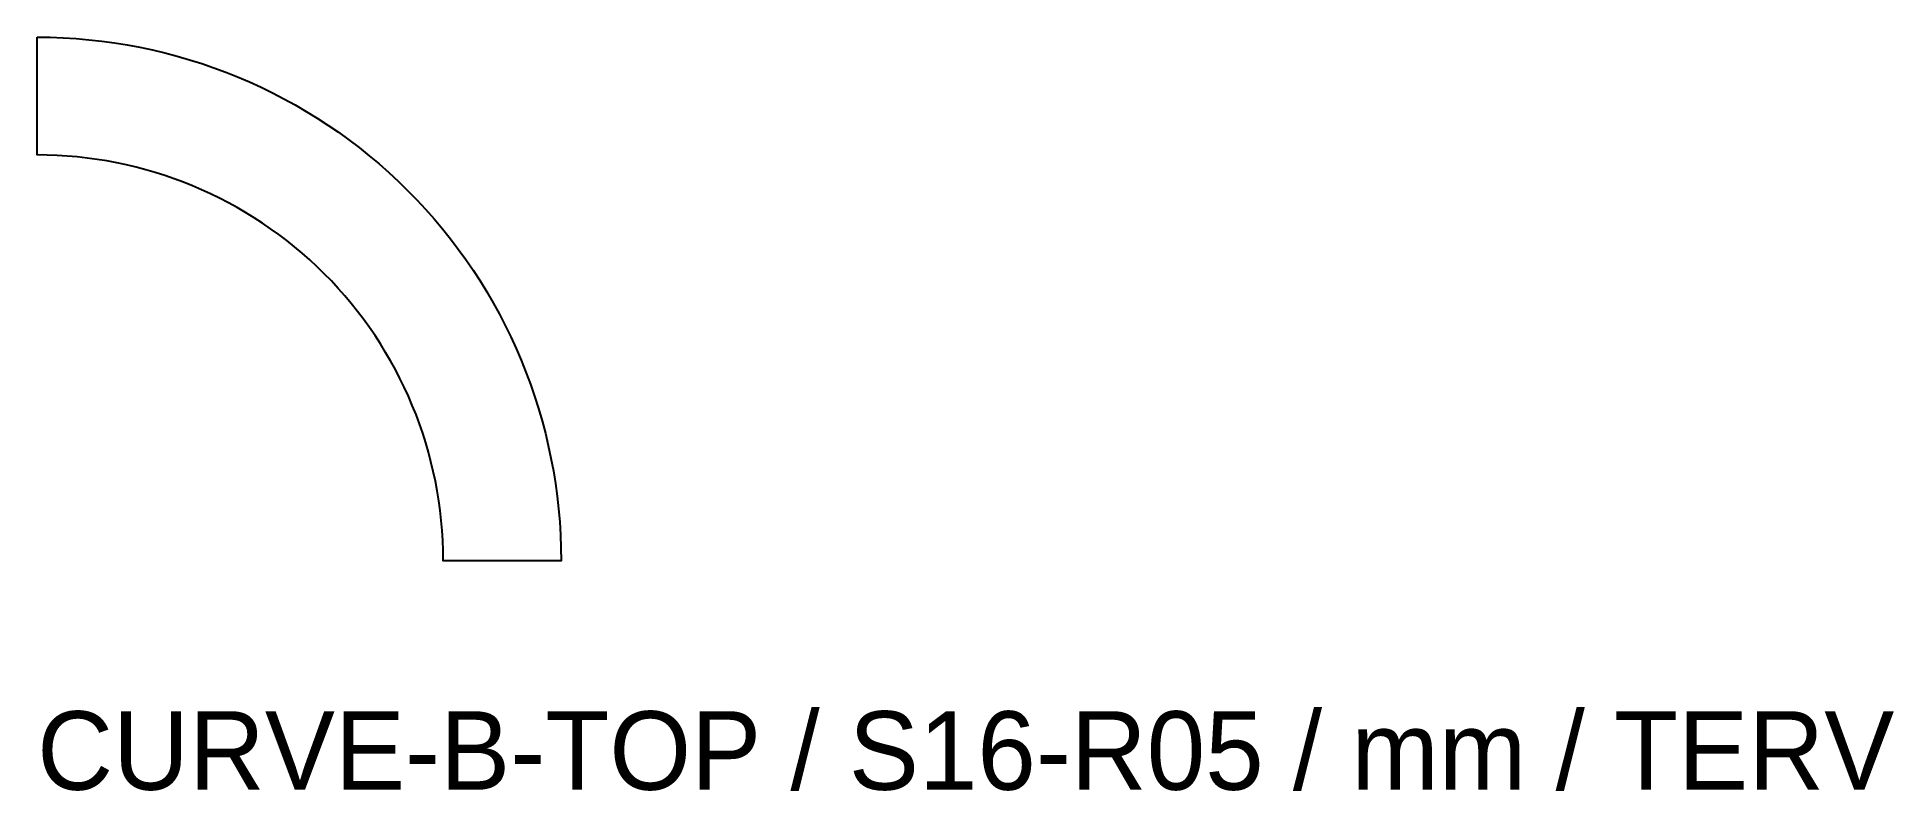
# Model space of a CAD drawing. Header units: millimetres. Extents: x 0 to 283, y -35 to 80.
import ezdxf

# ---------------------------------------------------------------- set-up
doc = ezdxf.new("R2010")
doc.units = ezdxf.units.MM

msp = doc.modelspace()

# ---------------------------------------------------------------- linework, layer by layer
msp.add_lwpolyline([(0, 80, -0.414214), (80, 0), (62, 0, 0.414214), (0, 62)], format="xyb", close=True)

# ---------------------------------------------------------------- texts
msp.add_text('CURVE-B-TOP / S16-R05 / mm / TERV', height=12).set_placement((0, -35))

doc.saveas('drawing.dxf')
